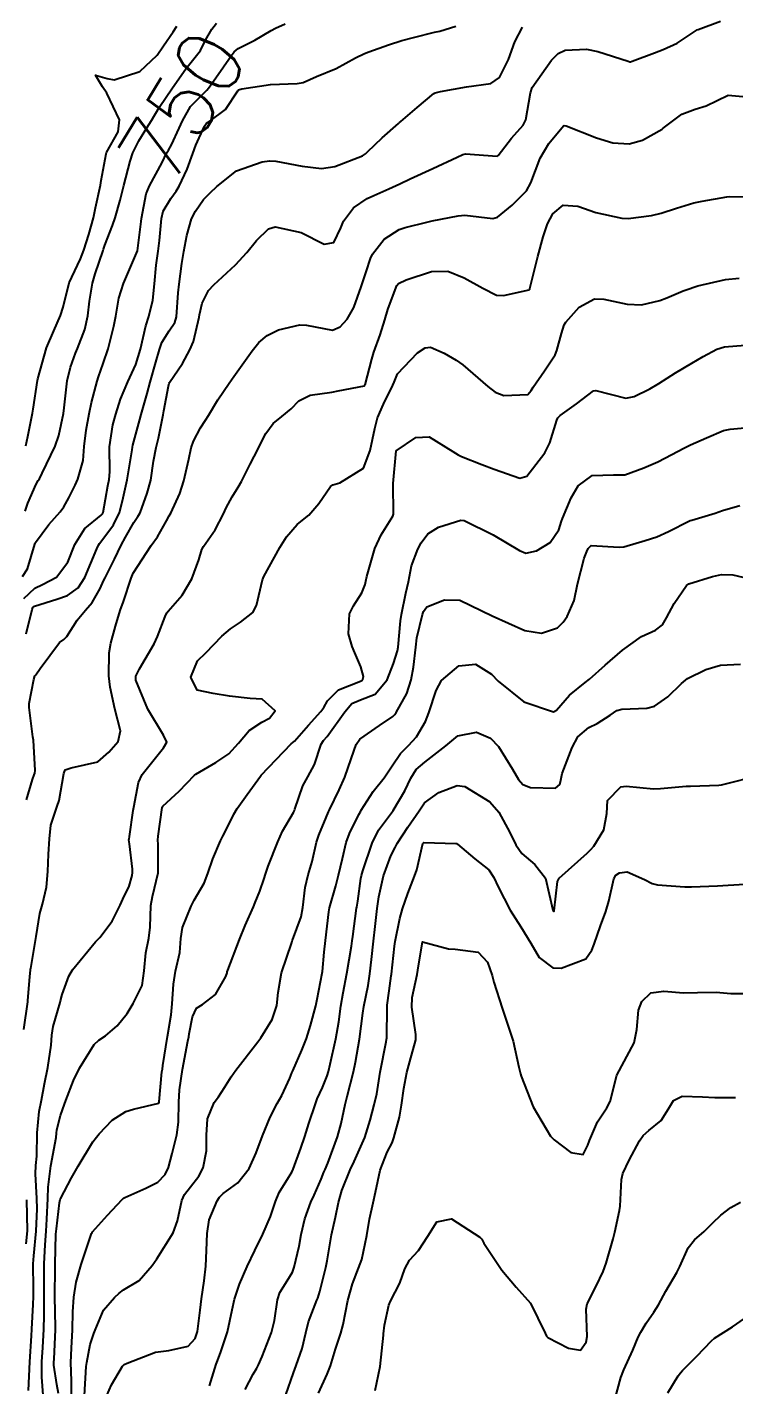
# Model space of a CAD drawing. Header units: metres. Extents: x 318500 to 325275, y 7408834 to 7428799.
# Drawn here: x 319965.3 to 320008.6, y 7411360 to 7411443 of the extents above; entities that cross this region are included whole.
import ezdxf
from ezdxf.enums import TextEntityAlignment as Align

# ---------------------------------------------------------------- set-up
doc = ezdxf.new("R2010")
doc.units = ezdxf.units.M
doc.header["$MEASUREMENT"] = 0
for name, color, linetype in [('Cotas', 45, 'Continuous'), ('Curvas de Nivel 1m', 11, 'Continuous'), ('Curvas de Nivel 5m', 15, 'Continuous')]:
    doc.layers.add(name, color=color, linetype=linetype)
doc.styles.add('Style-STANDARD', font='STANDARD.shx')

msp = doc.modelspace()

# ---------------------------------------------------------------- linework, layer by layer
at = {"layer": 'Curvas de Nivel 1m', "flags": 128}
for points, elevation in [([(319965.056, 7411409.398), (319965.347, 7411409.872), (319965.802, 7411411.39), (319965.811, 7411411.42), (319965.841, 7411411.486), (319966.659, 7411412.577), (319967.347, 7411413.368), (319967.574, 7411413.665), (319967.883, 7411414.224), (319968.266, 7411414.983), (319968.436, 7411415.355), (319968.764, 7411416.499), (319968.825, 7411417.351), (319968.941, 7411418.344), (319969.138, 7411419.348), (319969.271, 7411420.036), (319969.618, 7411421.344), (319969.707, 7411421.618), (319969.991, 7411422.433), (319970.292, 7411423.336), (319970.642, 7411424.709), (319970.755, 7411425.329), (319970.952, 7411426.421), (319971.232, 7411427.322), (319972.08, 7411429.31), (319972.309, 7411431.105), (319972.332, 7411431.307), (319972.623, 7411432.812), (319972.812, 7411433.3), (319973.585, 7411434.719), (319973.865, 7411435.284), (319973.976, 7411435.469), (319974.168, 7411435.808), (319974.644, 7411436.815), (319974.839, 7411437.274), (319975.333, 7411438.139), (319976.217, 7411439.045), (319976.332, 7411439.145), (319976.421, 7411439.257), (319976.878, 7411439.902), (319977.808, 7411441.236), (319977.992, 7411441.486), (319978.247, 7411441.691), (319979.274, 7411442.195), (319980.264, 7411442.799), (319980.522, 7411442.941), (319981.118, 7411443.192)], 751), ([(319965.139, 7411408.058), (319965.81, 7411408.691), (319966.278, 7411408.918), (319967.137, 7411409.37), (319967.829, 7411410.288), (319968.245, 7411411.354), (319968.857, 7411412.343), (319969.867, 7411413.159), (319969.952, 7411413.246), (319969.986, 7411413.329), (319970.278, 7411414.95), (319970.351, 7411415.333), (319970.388, 7411415.816), (319970.363, 7411417.333), (319970.581, 7411418.69), (319970.755, 7411419.328), (319971.044, 7411420.243), (319971.497, 7411421.317), (319971.991, 7411422.362), (319972.278, 7411423.306), (319972.596, 7411424.727), (319972.772, 7411425.299), (319973.029, 7411426.311), (319973.122, 7411427.294), (319973.223, 7411428.444), (319973.35, 7411429.291), (319973.432, 7411429.948), (319973.545, 7411431.288), (319973.661, 7411431.743), (319974.129, 7411432.529), (319974.446, 7411432.966), (319974.638, 7411433.275), (319975.116, 7411434.305), (319975.466, 7411435.267), (319975.656, 7411435.776), (319976.185, 7411436.946), (319976.313, 7411437.133), (319976.511, 7411437.255), (319977.474, 7411437.968), (319978.218, 7411439.109), (319978.275, 7411439.174), (319978.466, 7411439.226), (319980.223, 7411439.486), (319981.858, 7411439.55), (319982.224, 7411439.622), (319983.035, 7411439.975), (319984.233, 7411440.463), (319985.414, 7411441.132), (319985.976, 7411441.392), (319986.246, 7411441.491), (319987.448, 7411441.912), (319988.256, 7411442.173), (319988.974, 7411442.374), (319990.264, 7411442.683), (319990.58, 7411442.751), (319991.566, 7411443.051)], 752), ([(319965.244, 7411417.4), (319965.368, 7411417.959), (319965.664, 7411419.394), (319965.703, 7411419.645), (319965.957, 7411421.39), (319965.981, 7411421.497), (319966.519, 7411423.382), (319966.957, 7411424.435), (319967.381, 7411425.37), (319967.535, 7411425.87), (319967.912, 7411427.362), (319968.064, 7411427.713), (319968.589, 7411428.84), (319968.792, 7411429.353), (319969.117, 7411430.327), (319969.389, 7411431.347), (319969.521, 7411431.944), (319969.819, 7411433.343), (319969.871, 7411433.614), (319970.159, 7411435.249), (319970.189, 7411435.34), (319970.907, 7411436.601), (319970.985, 7411437.328), (319970.214, 7411438.952), (319969.942, 7411439.343), (319969.518, 7411440.056), (319970.225, 7411439.861), (319970.663, 7411439.772), (319972.23, 7411440.281), (319973.288, 7411441.294), (319973.678, 7411441.859), (319974.262, 7411442.721), (319974.488, 7411443.056)], 749), ([(319965.269, 7411405.893), (319965.631, 7411407.392), (319965.68, 7411407.502), (319965.793, 7411407.59), (319967.158, 7411408.011), (319967.803, 7411408.25), (319968.456, 7411408.705), (319968.856, 7411409.344), (319969.604, 7411411.1), (319969.697, 7411411.332), (319969.751, 7411411.422), (319969.843, 7411411.526), (319970.62, 7411412.561), (319970.986, 7411413.319), (319971.177, 7411414.024), (319971.446, 7411415.317), (319971.76, 7411417.154), (319971.78, 7411417.312), (319971.798, 7411417.436), (319971.929, 7411417.883), (319972.236, 7411419.015), (319972.314, 7411419.305), (319972.679, 7411420.59), (319972.86, 7411421.297), (319973.208, 7411422.507), (319973.431, 7411423.289), (319973.577, 7411423.716), (319974.017, 7411424.426), (319974.369, 7411424.933), (319974.467, 7411425.276), (319974.582, 7411426.744), (319974.63, 7411427.274), (319974.791, 7411428.555), (319974.922, 7411429.272), (319975.103, 7411430.262), (319975.389, 7411431.267), (319975.64, 7411431.742), (319976.128, 7411432.451), (319976.523, 7411432.865), (319976.941, 7411433.248), (319978.15, 7411434.22), (319979.703, 7411434.754), (319980.156, 7411434.827), (319980.549, 7411434.803), (319982.153, 7411434.49), (319983.352, 7411434.362), (319984.153, 7411434.472), (319985.842, 7411435.125), (319986.037, 7411435.247), (319986.164, 7411435.369), (319987.056, 7411436.232), (319988.049, 7411437.101), (319988.125, 7411437.167), (319988.192, 7411437.229), (319989.196, 7411438.095), (319990.218, 7411438.936), (319990.306, 7411438.981), (319990.627, 7411439.064), (319992.223, 7411439.34), (319993.697, 7411439.554), (319994.229, 7411439.915), (319994.787, 7411441.012), (319995.169, 7411442.093), (319995.648, 7411442.999)], 753), ([(319965.289, 7411395.74), (319965.654, 7411396.997), (319965.769, 7411397.278), (319965.809, 7411397.388), (319965.826, 7411397.552), (319965.712, 7411399.39), (319965.683, 7411399.604), (319965.454, 7411401.393), (319965.462, 7411401.644), (319965.736, 7411403.115), (319965.802, 7411403.326), (319965.861, 7411403.388), (319966.136, 7411403.776), (319967.323, 7411405.367), (319967.572, 7411405.554), (319967.766, 7411405.735), (319968.403, 7411406.728), (319968.904, 7411407.343), (319969.319, 7411407.816), (319969.81, 7411408.665), (319970.008, 7411409.137), (319970.104, 7411409.327), (319970.686, 7411410.467), (319971.082, 7411411.318), (319971.343, 7411411.82), (319971.861, 7411412.703), (319972.107, 7411413.066), (319972.239, 7411413.304), (319972.685, 7411414.501), (319972.892, 7411415.295), (319973.073, 7411416.454), (319973.236, 7411417.29), (319973.36, 7411417.857), (319973.657, 7411419.284), (319973.704, 7411419.534), (319973.977, 7411421.053), (319974.023, 7411421.236), (319974.047, 7411421.279), (319974.832, 7411422.432), (319975.297, 7411423.267), (319975.502, 7411423.77), (319975.855, 7411425.262), (319975.879, 7411425.415), (319976.043, 7411426.118), (319976.423, 7411426.886), (319976.76, 7411427.249), (319978.072, 7411428.455), (319978.776, 7411429.22), (319979.359, 7411429.943), (319980.102, 7411430.666), (319980.507, 7411430.793), (319982.099, 7411430.442), (319983.512, 7411429.735), (319984.09, 7411429.833), (319984.518, 7411430.73), (319984.697, 7411431.141), (319985.304, 7411431.95), (319986.131, 7411432.513), (319986.545, 7411432.704), (319987.467, 7411433.107), (319988.143, 7411433.418), (319988.778, 7411433.722), (319990.153, 7411434.364), (319991.644, 7411435.048), (319991.993, 7411435.213), (319992.163, 7411435.244), (319994.082, 7411435.1), (319994.162, 7411435.147), (319994.977, 7411436.209), (319995.681, 7411436.998), (319995.851, 7411437.339), (319996.123, 7411438.991), (319996.223, 7411439.302), (319997.416, 7411440.972), (319997.83, 7411441.383), (319998.25, 7411441.6), (319999.553, 7411441.645), (320000.249, 7411441.511), (320002.102, 7411440.912), (320002.202, 7411440.873), (320002.24, 7411440.868), (320002.356, 7411440.908), (320003.715, 7411441.421), (320004.251, 7411441.624), (320005.102, 7411442.026), (320006.269, 7411442.797), (320006.304, 7411442.825), (320006.398, 7411442.858), (320007.758, 7411443.358)], 754), ([(319965.406, 7411359.639), (319965.507, 7411361.385), (319965.602, 7411362.976), (319965.629, 7411363.384), (319965.708, 7411364.898), (319965.718, 7411365.383), (319965.715, 7411365.861), (319965.701, 7411367.383), (319965.738, 7411367.864), (319965.894, 7411369.381), (319965.942, 7411370.738), (319965.923, 7411371.381), (319965.84, 7411372.875), (319965.867, 7411373.382), (319965.928, 7411373.964), (319965.937, 7411375.381), (319966.075, 7411376.684), (319966.205, 7411377.378), (319966.399, 7411378.381), (319966.596, 7411379.372), (319966.808, 7411380.743), (319966.847, 7411381.369), (319966.933, 7411381.882), (319967.36, 7411383.362), (319967.379, 7411383.454), (319967.477, 7411383.851), (319967.878, 7411384.971), (319968.11, 7411385.351), (319969.517, 7411387.059), (319969.649, 7411387.199), (319969.776, 7411387.327), (319970.534, 7411388.321), (319971.025, 7411389.315), (319971.191, 7411389.678), (319971.567, 7411390.466), (319971.754, 7411391.131), (319971.783, 7411391.307), (319971.785, 7411391.51), (319971.597, 7411393.057), (319971.565, 7411393.31), (319971.568, 7411393.343), (319971.603, 7411393.512), (319971.83, 7411395.104), (319971.858, 7411395.307), (319972.14, 7411396.816), (319972.361, 7411397.299), (319973.676, 7411398.921), (319973.874, 7411399.277), (319973.686, 7411399.711), (319972.72, 7411401.295), (319971.98, 7411403.063), (319971.974, 7411403.306), (319972.207, 7411403.766), (319973.095, 7411405.29), (319973.317, 7411405.737), (319973.785, 7411406.966), (319973.886, 7411407.181), (319973.957, 7411407.277), (319974.813, 7411408.257), (319975.414, 7411409.256), (319975.832, 7411410.42), (319976.025, 7411411.061), (319976.127, 7411411.247), (319976.844, 7411412.252), (319977.343, 7411413.235), (319977.508, 7411413.601), (319977.886, 7411414.275), (319978.251, 7411414.868), (319978.446, 7411415.222), (319978.97, 7411416.274), (319979.459, 7411417.207), (319979.614, 7411417.515), (319979.934, 7411418.156), (319980.386, 7411418.753), (319980.924, 7411419.19), (319981.478, 7411419.664), (319981.965, 7411420.148), (319982.655, 7411420.485), (319983.973, 7411420.679), (319984.367, 7411420.751), (319985.979, 7411421.071), (319986.002, 7411421.098), (319986.01, 7411421.12), (319986.417, 7411422.695), (319986.544, 7411423.115), (319986.937, 7411424.19), (319987.222, 7411425.108), (319987.408, 7411425.737), (319987.909, 7411427.102), (319987.958, 7411427.205), (319988.062, 7411427.321), (319988.518, 7411427.547), (319990.07, 7411428.063), (319991.082, 7411428.067), (319992.066, 7411427.678), (319993.217, 7411427.028), (319994.054, 7411426.607), (319994.484, 7411426.583), (319996.059, 7411426.942), (319996.081, 7411426.969), (319996.086, 7411426.99), (319996.096, 7411427.025), (319996.584, 7411428.982), (319996.9, 7411430.176), (319997.181, 7411430.974), (319997.507, 7411431.581), (319998.127, 7411432.118), (319999.017, 7411432.061), (320000.121, 7411431.668), (320001.713, 7411431.319), (320002.116, 7411431.294), (320003.536, 7411431.472), (320004.121, 7411431.614), (320005.061, 7411431.936), (320006.131, 7411432.263), (320006.634, 7411432.351), (320008.137, 7411432.616), (320008.327, 7411432.637), (320010.137, 7411432.595)], 756), ([(319966.322, 7411359.372), (319966.226, 7411360.439), (319966.241, 7411361.374), (319966.29, 7411362.267), (319966.349, 7411363.373), (319966.372, 7411364.213), (319966.377, 7411365.373), (319966.377, 7411366.503), (319966.382, 7411367.373), (319966.436, 7411368.541), (319966.501, 7411369.372), (319966.545, 7411370.117), (319966.595, 7411371.371), (319966.619, 7411372.072), (319966.774, 7411373.368), (319967.105, 7411375.111), (319967.132, 7411375.363), (319967.158, 7411375.568), (319967.376, 7411376.45), (319967.609, 7411377.135), (319967.696, 7411377.355), (319968.165, 7411378.592), (319968.53, 7411379.343), (319969.435, 7411380.78), (319969.713, 7411381.051), (319970.129, 7411381.323), (319970.831, 7411381.934), (319971.461, 7411382.693), (319971.688, 7411383.085), (319971.826, 7411383.305), (319972.378, 7411384.405), (319972.499, 7411385.295), (319972.603, 7411386.386), (319972.783, 7411387.291), (319972.862, 7411387.958), (319972.906, 7411389.29), (319973.006, 7411389.84), (319973.351, 7411391.283), (319973.349, 7411393.036), (319973.338, 7411393.284), (319973.355, 7411393.532), (319973.596, 7411395.281), (319973.604, 7411395.307), (319973.631, 7411395.359), (319974.627, 7411396.284), (319975.578, 7411397.251), (319975.661, 7411397.313), (319976.879, 7411398.027), (319977.673, 7411398.572), (319978.259, 7411399.221), (319978.911, 7411399.992), (319979.699, 7411400.49), (319980.161, 7411400.735), (319980.505, 7411401.188), (319979.721, 7411401.902), (319978.983, 7411401.949), (319977.723, 7411402.094), (319976.714, 7411402.251), (319975.728, 7411402.447), (319975.354, 7411403.256), (319975.75, 7411404.239), (319976.256, 7411404.744), (319976.76, 7411405.24), (319977.247, 7411405.756), (319977.775, 7411406.198), (319978.393, 7411406.609), (319979.137, 7411407.21), (319979.373, 7411407.63), (319979.731, 7411409.201), (319979.822, 7411409.399), (319980.791, 7411411.186), (319981.192, 7411411.837), (319981.861, 7411412.595), (319982.181, 7411412.851), (319982.572, 7411413.163), (319983.172, 7411413.866), (319983.896, 7411414.9), (319984.037, 7411415.009), (319984.471, 7411415.141), (319985.909, 7411416.035), (319986.324, 7411417.114), (319986.602, 7411418.448), (319986.779, 7411419.112), (319987.127, 7411419.944), (319987.714, 7411421.103), (319987.79, 7411421.294), (319987.987, 7411421.79), (319989.227, 7411423.082), (319989.683, 7411423.396), (319990.005, 7411423.435), (319990.845, 7411423.057), (319991.576, 7411422.626), (319991.993, 7411422.343), (319993.521, 7411421.025), (319993.975, 7411420.67), (319994.5, 7411420.484), (319995.973, 7411420.544), (319996.176, 7411420.788), (319996.299, 7411420.985), (319996.994, 7411421.979), (319997.636, 7411422.965), (319997.748, 7411423.22), (319998.019, 7411424.255), (319998.196, 7411424.79), (319998.287, 7411424.957), (319999.109, 7411425.885), (320000.052, 7411426.383), (320000.61, 7411426.373), (320002.047, 7411426.057), (320002.919, 7411426.024), (320004.051, 7411426.285), (320004.473, 7411426.456), (320005.468, 7411426.866), (320005.897, 7411427.026), (320006.062, 7411427.081), (320006.378, 7411427.17), (320008.067, 7411427.573), (320008.893, 7411427.642)], 757), ([(319967.242, 7411359.449), (319967.156, 7411359.99), (319966.975, 7411361.17), (319966.972, 7411361.363), (319966.981, 7411361.554), (319967.06, 7411363.362), (319967.061, 7411363.503), (319967.035, 7411365.363), (319967.05, 7411367.156), (319967.052, 7411367.363), (319967.097, 7411369.183), (319967.106, 7411369.363), (319967.12, 7411369.524), (319967.306, 7411371.106), (319967.35, 7411371.319), (319967.368, 7411371.359), (319968.038, 7411372.64), (319968.451, 7411373.343), (319969.355, 7411374.829), (319969.567, 7411375.119), (319969.747, 7411375.326), (319970.53, 7411376.161), (319971.381, 7411376.698), (319971.847, 7411376.839), (319973.389, 7411377.2), (319973.411, 7411377.258), (319973.418, 7411377.28), (319973.582, 7411379.113), (319973.606, 7411379.277), (319973.64, 7411379.495), (319973.916, 7411381.273), (319974.135, 7411382.595), (319974.201, 7411383.269), (319974.278, 7411384.478), (319974.42, 7411385.266), (319974.667, 7411386.418), (319974.745, 7411387.262), (319974.841, 7411387.949), (319975.362, 7411389.253), (319975.429, 7411389.375), (319975.555, 7411389.606), (319976.159, 7411390.656), (319976.398, 7411391.242), (319976.688, 7411392.14), (319977.154, 7411393.234), (319977.305, 7411393.533), (319977.613, 7411394.117), (319977.975, 7411394.875), (319978.177, 7411395.222), (319978.789, 7411396.067), (319979.605, 7411397.201), (319979.661, 7411397.267), (319981.494, 7411399.173), (319981.598, 7411399.255), (319981.683, 7411399.337), (319982.548, 7411400.311), (319983.303, 7411401.154), (319983.478, 7411401.388), (319983.72, 7411401.801), (319984.386, 7411402.485), (319985.738, 7411403.015), (319985.813, 7411403.045), (319985.872, 7411403.118), (319985.909, 7411403.285), (319985.748, 7411403.885), (319985.373, 7411404.743), (319985.225, 7411405.128), (319985.003, 7411405.901), (319985.049, 7411407.131), (319985.303, 7411407.621), (319985.809, 7411408.409), (319986.018, 7411408.915), (319986.065, 7411409.116), (319986.121, 7411409.413), (319986.613, 7411411.108), (319987.004, 7411411.951), (319987.715, 7411413.092), (319987.742, 7411413.222), (319987.735, 7411415.092), (319987.92, 7411417.09), (319989.119, 7411417.896), (319989.933, 7411417.94), (319991.388, 7411417.048), (319991.712, 7411416.837), (319991.917, 7411416.748), (319993.15, 7411416.259), (319993.91, 7411415.962), (319995.488, 7411415.41), (319995.906, 7411415.541), (319997.013, 7411416.974), (319997.313, 7411417.585), (319997.751, 7411418.963), (319997.812, 7411419.102), (319997.954, 7411419.259), (319998.948, 7411419.963), (319999.977, 7411420.757), (320000.127, 7411420.788), (320001.971, 7411420.309), (320002.472, 7411420.403), (320003.438, 7411420.888), (320003.983, 7411421.198), (320004.998, 7411421.861), (320005.996, 7411422.461), (320006.695, 7411422.85), (320007.537, 7411423.307), (320008.009, 7411423.451), (320009.272, 7411423.55)], 758), ([(319968.04, 7411359.347), (319968.037, 7411360.221), (319968.011, 7411361.347), (319968.053, 7411362.217), (319968.116, 7411363.346), (319968.128, 7411364.435), (319968.18, 7411365.346), (319968.324, 7411366.264), (319968.634, 7411367.339), (319969.279, 7411369.234), (319969.308, 7411369.301), (319969.335, 7411369.329), (319970.258, 7411370.358), (319971.149, 7411371.312), (319971.234, 7411371.388), (319971.312, 7411371.442), (319972.599, 7411372.013), (319973.326, 7411372.37), (319973.769, 7411372.838), (319973.987, 7411373.27), (319974.199, 7411374.117), (319974.482, 7411375.263), (319974.6, 7411376.033), (319974.615, 7411377.262), (319974.656, 7411378.006), (319974.843, 7411379.259), (319975.173, 7411380.99), (319975.218, 7411381.253), (319975.251, 7411381.445), (319975.459, 7411382.486), (319975.704, 7411383.01), (319976.071, 7411383.244), (319976.862, 7411383.854), (319977.496, 7411384.955), (319977.566, 7411385.162), (319977.581, 7411385.229), (319977.608, 7411385.335), (319978.319, 7411387.218), (319978.674, 7411388.072), (319979.187, 7411389.205), (319979.294, 7411389.463), (319979.565, 7411390.17), (319979.841, 7411390.931), (319979.918, 7411391.195), (319980.084, 7411391.692), (319980.677, 7411393.184), (319980.964, 7411393.825), (319981.627, 7411394.973), (319981.692, 7411395.106), (319981.712, 7411395.169), (319982.208, 7411396.608), (319982.509, 7411397.162), (319982.918, 7411397.907), (319983.331, 7411399.153), (319983.463, 7411399.373), (319983.687, 7411399.632), (319984.774, 7411401.134), (319985.207, 7411401.639), (319985.721, 7411401.856), (319986.626, 7411402.207), (319987.351, 7411403.096), (319987.75, 7411404.077), (319987.992, 7411404.853), (319988.029, 7411405.087), (319988.177, 7411406.693), (319988.234, 7411407.086), (319988.513, 7411408.379), (319988.667, 7411409.082), (319988.855, 7411410.054), (319989.232, 7411411.076), (319989.451, 7411411.468), (319989.854, 7411412.01), (319990.498, 7411412.423), (319991.867, 7411412.853), (319992.078, 7411412.826), (319993.854, 7411411.956), (319995.454, 7411410.994), (319995.839, 7411410.842), (319996.496, 7411410.98), (319997.331, 7411411.485), (319997.86, 7411412.266), (319998.033, 7411412.792), (319998.091, 7411412.957), (319998.616, 7411414.222), (319999.04, 7411414.943), (319999.907, 7411415.583), (320001.201, 7411415.623), (320001.907, 7411415.624), (320003.061, 7411416.042), (320003.915, 7411416.423), (320004.773, 7411416.867), (320005.52, 7411417.263), (320005.929, 7411417.455), (320006.89, 7411417.886), (320007.942, 7411418.328), (320008.343, 7411418.425), (320009.946, 7411418.553)], 759), ([(319970.202, 7411359.319), (319970.492, 7411359.984), (319971.177, 7411361.117), (319971.275, 7411361.212), (319971.459, 7411361.306), (319973.187, 7411361.98), (319973.999, 7411362.079), (319975.191, 7411362.332), (319975.622, 7411362.819), (319975.757, 7411363.244), (319975.927, 7411364.535), (319976.004, 7411365.242), (319976.158, 7411366.329), (319976.27, 7411367.24), (319976.315, 7411368.195), (319976.339, 7411369.239), (319976.466, 7411370.065), (319976.95, 7411371.234), (319977.095, 7411371.45), (319977.317, 7411371.667), (319978.219, 7411372.324), (319978.913, 7411373.206), (319979.35, 7411374.172), (319979.738, 7411375.194), (319980.211, 7411376.354), (319980.64, 7411377.181), (319980.912, 7411377.663), (319981.413, 7411378.728), (319981.536, 7411379.051), (319981.583, 7411379.168), (319982.15, 7411380.446), (319982.422, 7411381.16), (319982.667, 7411381.943), (319982.988, 7411383.155), (319983.075, 7411383.555), (319983.384, 7411385.151), (319983.399, 7411385.253), (319983.513, 7411386.436), (319983.582, 7411387.149), (319983.787, 7411388.906), (319983.838, 7411389.146), (319984.216, 7411390.495), (319984.38, 7411391.138), (319984.628, 7411392.172), (319984.857, 7411393.131), (319985.051, 7411393.685), (319985.626, 7411394.843), (319985.724, 7411395.024), (319985.774, 7411395.118), (319986.501, 7411396.253), (319987.171, 7411397.097), (319987.667, 7411397.824), (319988.177, 7411398.583), (319988.665, 7411399.08), (319989.158, 7411399.605), (319989.702, 7411400.539), (319989.92, 7411401.067), (319990.35, 7411402.441), (319990.691, 7411403.056), (319991.749, 7411403.934), (319992.774, 7411404.048), (319993.744, 7411403.427), (319994.153, 7411403.006), (319995.721, 7411401.748), (319997.547, 7411401.128), (319997.714, 7411401.224), (319998.52, 7411402.156), (319999.473, 7411402.934), (319999.742, 7411403.135), (320000.692, 7411403.979), (320001.76, 7411404.91), (320002.927, 7411405.739), (320003.779, 7411406.125), (320004.205, 7411406.453), (320004.461, 7411406.87), (320004.916, 7411407.751), (320005.678, 7411408.852), (320005.821, 7411408.958), (320007.259, 7411409.402), (320007.827, 7411409.521), (320008.517, 7411409.51), (320009.824, 7411409.209)], 761), ([(319976.485, 7411359.912), (319976.902, 7411361.233), (319976.974, 7411361.44), (319977.188, 7411362.002), (319977.584, 7411363.224), (319977.872, 7411364.568), (319978.02, 7411365.218), (319978.325, 7411366.133), (319978.789, 7411367.207), (319979.27, 7411368.188), (319979.76, 7411369.193), (319980.22, 7411370.263), (319980.525, 7411371.182), (319980.763, 7411371.734), (319981.332, 7411372.647), (319981.527, 7411372.979), (319981.612, 7411373.167), (319982.074, 7411374.442), (319982.317, 7411375.16), (319982.574, 7411375.956), (319982.966, 7411377.154), (319983.085, 7411377.463), (319983.405, 7411378.16), (319983.694, 7411378.868), (319983.768, 7411379.145), (319983.865, 7411379.584), (319984.211, 7411381.138), (319984.407, 7411382.184), (319984.534, 7411383.134), (319984.664, 7411383.95), (319984.895, 7411385.129), (319985.184, 7411386.793), (319985.227, 7411387.124), (319985.255, 7411387.393), (319985.488, 7411389.121), (319985.496, 7411389.176), (319985.557, 7411389.558), (319985.746, 7411390.949), (319985.787, 7411391.117), (319985.878, 7411391.411), (319986.444, 7411393.107), (319986.823, 7411393.89), (319987.628, 7411394.954), (319987.687, 7411395.032), (319987.726, 7411395.089), (319988.433, 7411396.297), (319988.812, 7411397.078), (319989.14, 7411397.601), (319989.67, 7411398.051), (319990.953, 7411399.051), (319991.689, 7411399.671), (319992.823, 7411399.893), (319993.688, 7411399.512), (319994.183, 7411399.005), (319995.029, 7411397.634), (319995.39, 7411396.993), (319995.656, 7411396.692), (319996.13, 7411396.506), (319997.652, 7411396.458), (319997.934, 7411396.678), (319997.983, 7411396.955), (319998.061, 7411397.351), (319998.673, 7411398.945), (319999.03, 7411399.6), (319999.699, 7411400.167), (320000.213, 7411400.414), (320001.009, 7411400.917), (320001.423, 7411401.204), (320001.716, 7411401.303), (320003.251, 7411401.353), (320003.719, 7411401.473), (320004.542, 7411402.054), (320005.365, 7411402.856), (320005.743, 7411403.174), (320006.864, 7411403.724), (320007.752, 7411403.987), (320008.977, 7411404.037)], 762), ([(319978.68, 7411359.685), (319979.171, 7411360.626), (319979.379, 7411360.995), (319979.48, 7411361.196), (319979.711, 7411361.718), (319980.294, 7411363.184), (319980.476, 7411363.916), (319980.644, 7411365.179), (319980.788, 7411365.625), (319981.248, 7411366.342), (319981.56, 7411366.862), (319981.67, 7411367.166), (319981.975, 7411368.461), (319982.104, 7411369.162), (319982.32, 7411370.134), (319982.69, 7411371.156), (319982.888, 7411371.583), (319983.331, 7411372.562), (319983.494, 7411372.991), (319983.56, 7411373.147), (319983.731, 7411373.531), (319984.328, 7411375.135), (319984.553, 7411375.951), (319984.796, 7411377.129), (319984.915, 7411377.609), (319985.308, 7411379.122), (319985.426, 7411379.701), (319985.662, 7411381.117), (319985.878, 7411382.699), (319985.943, 7411383.113), (319986.194, 7411384.404), (319986.299, 7411385.108), (319986.396, 7411385.993), (319986.523, 7411387.105), (319986.627, 7411388.01), (319986.754, 7411389.102), (319986.849, 7411389.812), (319987.128, 7411391.097), (319987.592, 7411392.334), (319987.843, 7411392.842), (319987.982, 7411393.086), (319988.623, 7411394.072), (319989.319, 7411395.073), (319989.437, 7411395.268), (319989.638, 7411395.575), (319990.512, 7411396.192), (319991.654, 7411396.633), (319992.119, 7411396.567), (319993.639, 7411395.634), (319994.188, 7411395.004), (319994.862, 7411393.747), (319995.235, 7411392.994), (319995.595, 7411392.474), (319996.405, 7411391.795), (319997.055, 7411390.968), (319997.502, 7411389.009), (319997.524, 7411388.96), (319997.55, 7411388.936), (319997.57, 7411388.939), (319997.578, 7411388.96), (319997.774, 7411390.76), (319997.881, 7411390.955), (319999.595, 7411392.48), (319999.816, 7411392.709), (320000.009, 7411392.926), (320000.614, 7411393.921), (320000.793, 7411394.918), (320000.852, 7411395.707), (320001.654, 7411396.539), (320001.981, 7411396.579), (320003.653, 7411396.423), (320004.092, 7411396.435), (320005.656, 7411396.583), (320005.912, 7411396.591), (320007.657, 7411396.639), (320007.821, 7411396.664), (320008.385, 7411396.819), (320009.663, 7411397.128)], 763), ([(319981.153, 7411359.358), (319981.628, 7411360.711), (319981.797, 7411361.164), (319982.155, 7411362.196), (319982.392, 7411363.158), (319982.547, 7411363.82), (319983.061, 7411365.152), (319983.111, 7411365.272), (319983.238, 7411365.678), (319983.61, 7411367.145), (319983.688, 7411367.567), (319983.964, 7411369.14), (319984.202, 7411370.231), (319984.391, 7411371.134), (319984.596, 7411371.856), (319985.097, 7411373.124), (319985.345, 7411373.641), (319986.002, 7411375.11), (319986.311, 7411376.171), (319986.559, 7411377.102), (319986.723, 7411377.777), (319986.938, 7411379.097), (319987.294, 7411380.948), (319987.324, 7411381.092), (319987.331, 7411381.203), (319987.366, 7411383.092), (319987.371, 7411383.192), (319987.485, 7411384.067), (319987.608, 7411384.979), (319987.618, 7411385.089), (319987.811, 7411386.793), (319987.849, 7411387.087), (319988.127, 7411388.498), (319988.297, 7411389.083), (319988.616, 7411390.028), (319989.041, 7411391.075), (319989.184, 7411391.474), (319989.544, 7411393.071), (319989.563, 7411393.108), (319989.601, 7411393.137), (319991.568, 7411393.073), (319991.6, 7411393.069), (319991.661, 7411393.039), (319992.719, 7411392.151), (319993.585, 7411391.468), (319993.881, 7411391.007), (319994.155, 7411390.42), (319994.892, 7411388.997), (319995.535, 7411387.981), (319996.145, 7411386.981), (319996.654, 7411386.115), (319997.505, 7411385.486), (319998.003, 7411385.45), (319999.511, 7411386.027), (319999.88, 7411386.563), (320000.018, 7411386.925), (320000.415, 7411388.043), (320000.737, 7411388.918), (320000.923, 7411389.553), (320001.234, 7411390.913), (320001.357, 7411391.137), (320001.584, 7411391.288), (320002.037, 7411391.355), (320003.107, 7411390.887), (320003.576, 7411390.633), (320003.905, 7411390.545), (320005.574, 7411390.436), (320005.982, 7411390.438), (320007.575, 7411390.494), (320007.89, 7411390.511), (320009.577, 7411390.619)], 764), ([(319986.63, 7411359.626), (319986.941, 7411361.094), (319987.129, 7411363.021), (319987.14, 7411363.091), (319987.208, 7411363.624), (319987.459, 7411364.856), (319987.558, 7411365.087), (319988.139, 7411366.189), (319988.451, 7411367.078), (319988.734, 7411367.607), (319989.271, 7411368.198), (319989.853, 7411369.061), (319990.399, 7411369.948), (319991.296, 7411370.133), (319993.033, 7411369.014), (319993.143, 7411368.876), (319993.276, 7411368.636), (319994.38, 7411366.999), (319995.245, 7411365.958), (319996.124, 7411364.977), (319997.037, 7411363.128), (319997.102, 7411362.961), (319997.147, 7411362.909), (319997.199, 7411362.879), (319998.462, 7411362.21), (319999.192, 7411362.089), (319999.535, 7411362.588), (319999.588, 7411362.926), (319999.539, 7411364.613), (319999.6, 7411364.926), (320000.15, 7411366.018), (320000.574, 7411366.917), (320000.763, 7411367.417), (320001.184, 7411368.911), (320001.203, 7411368.989), (320001.286, 7411369.309), (320001.582, 7411370.63), (320001.617, 7411370.905), (320001.702, 7411372.537), (320001.79, 7411372.903), (320002.174, 7411373.724), (320002.801, 7411374.888), (320003.03, 7411375.22), (320003.37, 7411375.533), (320004.117, 7411376.131), (320004.579, 7411376.862), (320004.886, 7411377.37), (320005.402, 7411377.635), (320006.648, 7411377.59), (320007.401, 7411377.542), (320008.666, 7411377.546)], 766), ([(320001.242, 7411358.909), (320001.649, 7411360.427), (320001.836, 7411360.9), (320002.394, 7411362.094), (320002.727, 7411362.887), (320002.883, 7411363.207), (320003.213, 7411363.741), (320003.676, 7411364.42), (320003.962, 7411364.869), (320004.408, 7411365.697), (320005.087, 7411366.853), (320005.264, 7411367.219), (320005.771, 7411368.349), (320006.17, 7411368.841), (320006.76, 7411369.363), (320007.296, 7411369.878), (320007.779, 7411370.347), (320008.385, 7411370.814), (320008.97, 7411371.151)], 767), ([(320004.532, 7411359.487), (320005.175, 7411360.52), (320005.314, 7411360.712), (320005.436, 7411360.847), (320006.299, 7411361.728), (320007.198, 7411362.671), (320007.389, 7411362.827), (320008.495, 7411363.526), (320009.218, 7411364.033)], 768)]:
    msp.add_lwpolyline(points, dxfattribs=dict(at, elevation=elevation))
at = {"layer": 'Curvas de Nivel 5m', "flags": 128}
for points, elevation in [([(319965.204, 7411413.397), (319965.376, 7411413.899), (319965.895, 7411415.059), (319966.016, 7411415.27), (319966.084, 7411415.387), (319966.243, 7411415.724), (319967.054, 7411417.373), (319967.274, 7411418.026), (319967.555, 7411419.366), (319967.599, 7411419.721), (319967.781, 7411421.363), (319967.988, 7411422.201), (319968.292, 7411423.062), (319968.412, 7411423.356), (319968.855, 7411424.514), (319969.048, 7411425.35), (319969.157, 7411426.235), (319969.334, 7411427.347), (319969.494, 7411427.917), (319969.986, 7411429.341), (319970.007, 7411429.415), (319970.085, 7411429.659), (319970.562, 7411430.874), (319970.715, 7411431.331), (319971.025, 7411432.428), (319971.257, 7411433.323), (319971.644, 7411434.807), (319971.806, 7411435.315), (319971.913, 7411435.564), (319972.171, 7411436.056), (319972.653, 7411436.833), (319972.943, 7411437.299), (319973.412, 7411438.081), (319974.22, 7411439.28), (319975.044, 7411440.459), (319975.705, 7411441.265), (319975.93, 7411441.578), (319976.254, 7411442.201), (319976.638, 7411442.881), (319976.926, 7411443.25)], 750), ([(319965.131, 7411381.707), (319965.371, 7411383.391), (319965.383, 7411383.48), (319965.493, 7411384.916), (319965.536, 7411385.353), (319965.546, 7411385.389), (319965.555, 7411385.443), (319965.879, 7411387.385), (319966.116, 7411388.807), (319966.267, 7411389.379), (319966.525, 7411390.416), (319966.589, 7411391.375), (319966.647, 7411392.43), (319966.707, 7411393.373), (319966.779, 7411394.206), (319967.178, 7411395.367), (319967.29, 7411395.71), (319967.582, 7411397.361), (319967.662, 7411397.588), (319968.021, 7411397.712), (319969.667, 7411398.072), (319970.33, 7411398.667), (319970.905, 7411399.318), (319971.036, 7411399.971), (319970.705, 7411401.32), (319970.412, 7411402.641), (319970.335, 7411403.324), (319970.344, 7411404.734), (319970.445, 7411405.323), (319970.732, 7411406.364), (319971.031, 7411407.318), (319971.23, 7411407.884), (319971.703, 7411409.311), (319971.732, 7411409.4), (319971.823, 7411409.609), (319972.921, 7411411.294), (319973.299, 7411411.838), (319973.863, 7411412.814), (319974.032, 7411413.113), (319974.128, 7411413.276), (319974.676, 7411414.48), (319974.928, 7411415.265), (319975.227, 7411416.581), (319975.375, 7411417.265), (319975.511, 7411417.68), (319975.938, 7411418.491), (319976.245, 7411418.956), (319976.428, 7411419.253), (319977.004, 7411420.205), (319977.688, 7411421.234), (319977.984, 7411421.633), (319979.109, 7411423.213), (319979.501, 7411423.714), (319980.014, 7411424.148), (319980.718, 7411424.495), (319982.024, 7411424.801), (319982.432, 7411424.766), (319984.02, 7411424.478), (319984.494, 7411424.672), (319984.915, 7411425.137), (319985.318, 7411425.854), (319985.774, 7411427.124), (319986.069, 7411428.043), (319986.347, 7411428.847), (319986.47, 7411429.116), (319987.178, 7411430.025), (319988.103, 7411430.615), (319988.461, 7411430.738), (319989.792, 7411431.075), (319990.041, 7411431.141), (319990.111, 7411431.16), (319991.709, 7411431.453), (319992.117, 7411431.492), (319993.832, 7411431.305), (319994.115, 7411431.385), (319995.015, 7411432.118), (319995.879, 7411432.994), (319996.145, 7411433.47), (319996.719, 7411434.982), (319997.261, 7411435.886), (319998.16, 7411436.96), (319998.173, 7411436.978), (319998.19, 7411436.992), (319998.303, 7411436.959), (320000.179, 7411436.223), (320001.171, 7411435.929), (320002.174, 7411435.863), (320002.981, 7411436.095), (320004.188, 7411436.769), (320004.252, 7411436.817), (320004.323, 7411436.879), (320005.389, 7411437.681), (320006.207, 7411437.985), (320006.879, 7411438.181), (320008.22, 7411438.83), (320010.218, 7411438.658)], 755), ([(319968.833, 7411359.335), (319968.946, 7411361.103), (319968.976, 7411361.333), (319969.191, 7411362.449), (319969.413, 7411363.113), (319969.491, 7411363.327), (319969.999, 7411364.541), (319970.672, 7411365.316), (319970.965, 7411365.582), (319971.237, 7411365.787), (319972.179, 7411366.363), (319972.99, 7411367.284), (319973.264, 7411367.681), (319974.259, 7411369.265), (319974.541, 7411370.011), (319974.803, 7411371.258), (319974.961, 7411371.61), (319975.323, 7411372.087), (319975.841, 7411372.736), (319976.108, 7411373.242), (319976.297, 7411374.294), (319976.314, 7411375.24), (319976.374, 7411376.241), (319976.784, 7411377.236), (319977.033, 7411377.596), (319977.404, 7411378.153), (319977.822, 7411378.816), (319978.103, 7411379.22), (319979.438, 7411380.954), (319979.624, 7411381.197), (319980.334, 7411382.31), (319980.616, 7411383.183), (319980.687, 7411383.977), (319980.887, 7411385.179), (319981.519, 7411387.021), (319981.554, 7411387.135), (319981.569, 7411387.17), (319982.107, 7411388.599), (319982.209, 7411389.163), (319982.336, 7411390.395), (319982.523, 7411391.161), (319982.764, 7411391.982), (319983.04, 7411393.156), (319983.176, 7411393.584), (319983.623, 7411394.663), (319983.764, 7411395.012), (319983.823, 7411395.147), (319984.419, 7411396.368), (319984.767, 7411397.133), (319985.336, 7411398.784), (319985.455, 7411399.123), (319985.685, 7411399.459), (319986.894, 7411400.298), (319987.706, 7411400.849), (319987.826, 7411400.971), (319987.907, 7411401.088), (319988.559, 7411402.25), (319988.822, 7411403.079), (319988.968, 7411403.858), (319989.106, 7411405.077), (319989.185, 7411405.66), (319989.533, 7411407.073), (319989.594, 7411407.271), (319989.797, 7411407.561), (319990.875, 7411407.983), (319991.804, 7411407.964), (319993.79, 7411407.01), (319995.777, 7411406.103), (319996.81, 7411405.939), (319997.78, 7411406.277), (319998.125, 7411406.614), (319998.365, 7411406.951), (319998.805, 7411407.945), (319999.016, 7411408.942), (319999.422, 7411410.523), (319999.578, 7411410.934), (319999.661, 7411411.115), (319999.846, 7411411.305), (320001.553, 7411411.205), (320001.845, 7411411.224), (320003.141, 7411411.6), (320003.854, 7411411.831), (320004.57, 7411412.158), (320005.869, 7411412.81), (320005.899, 7411412.821), (320006.008, 7411412.849), (320007.424, 7411413.287), (320007.879, 7411413.444), (320008.945, 7411413.753)], 760), ([(319983.155, 7411359.47), (319983.686, 7411360.628), (319983.894, 7411361.139), (319984.206, 7411362.15), (319984.517, 7411363.13), (319984.664, 7411363.672), (319984.962, 7411365.124), (319985.246, 7411366.158), (319985.615, 7411367.115), (319985.802, 7411367.649), (319986.126, 7411369.107), (319986.288, 7411370.112), (319986.498, 7411371.102), (319986.656, 7411371.764), (319986.929, 7411373.096), (319987.351, 7411374.204), (319987.664, 7411374.78), (319987.779, 7411375.086), (319988.112, 7411376.35), (319988.243, 7411377.081), (319988.379, 7411378.107), (319988.571, 7411379.078), (319988.75, 7411379.754), (319989.11, 7411381.073), (319989.118, 7411381.401), (319988.877, 7411383.076), (319988.897, 7411383.657), (319989.187, 7411385.073), (319989.236, 7411385.34), (319989.52, 7411387.07), (319991.113, 7411386.643), (319991.516, 7411386.613), (319992.929, 7411386.434), (319993.508, 7411385.83), (319993.779, 7411385.007), (319993.893, 7411384.607), (319994.393, 7411383.001), (319994.893, 7411381.55), (319995.069, 7411380.994), (319995.424, 7411379.398), (319995.501, 7411379.069), (319995.52, 7411378.988), (319995.562, 7411378.844), (319996.295, 7411376.976), (319997.363, 7411375.191), (319997.575, 7411374.957), (319998.597, 7411374.186), (319999.351, 7411374.061), (319999.646, 7411374.638), (319999.734, 7411374.926), (320000.231, 7411376.068), (320000.803, 7411376.916), (320001.006, 7411377.303), (320001.42, 7411378.91), (320002.476, 7411380.894), (320002.646, 7411381.699), (320002.738, 7411382.891), (320002.941, 7411383.425), (320003.486, 7411383.952), (320004.298, 7411384.057), (320005.486, 7411383.938), (320006.352, 7411383.976), (320007.487, 7411383.992), (320008.391, 7411383.912), (320009.486, 7411383.897)], 765), ([(319965.268, 7411368.596), (319965.349, 7411369.389), (319965.308, 7411371.283)], 755)]:
    msp.add_lwpolyline(points, dxfattribs=dict(at, elevation=elevation))

# ---------------------------------------------------------------- texts
at = {"layer": 'Cotas', "style": 'Style-STANDARD'}
msp.add_text('750', height=4, rotation=58.71109, dxfattribs=at).set_placement((319974.829, 7411438.187, 750), align=Align.MIDDLE_CENTER)

doc.saveas('drawing.dxf')
